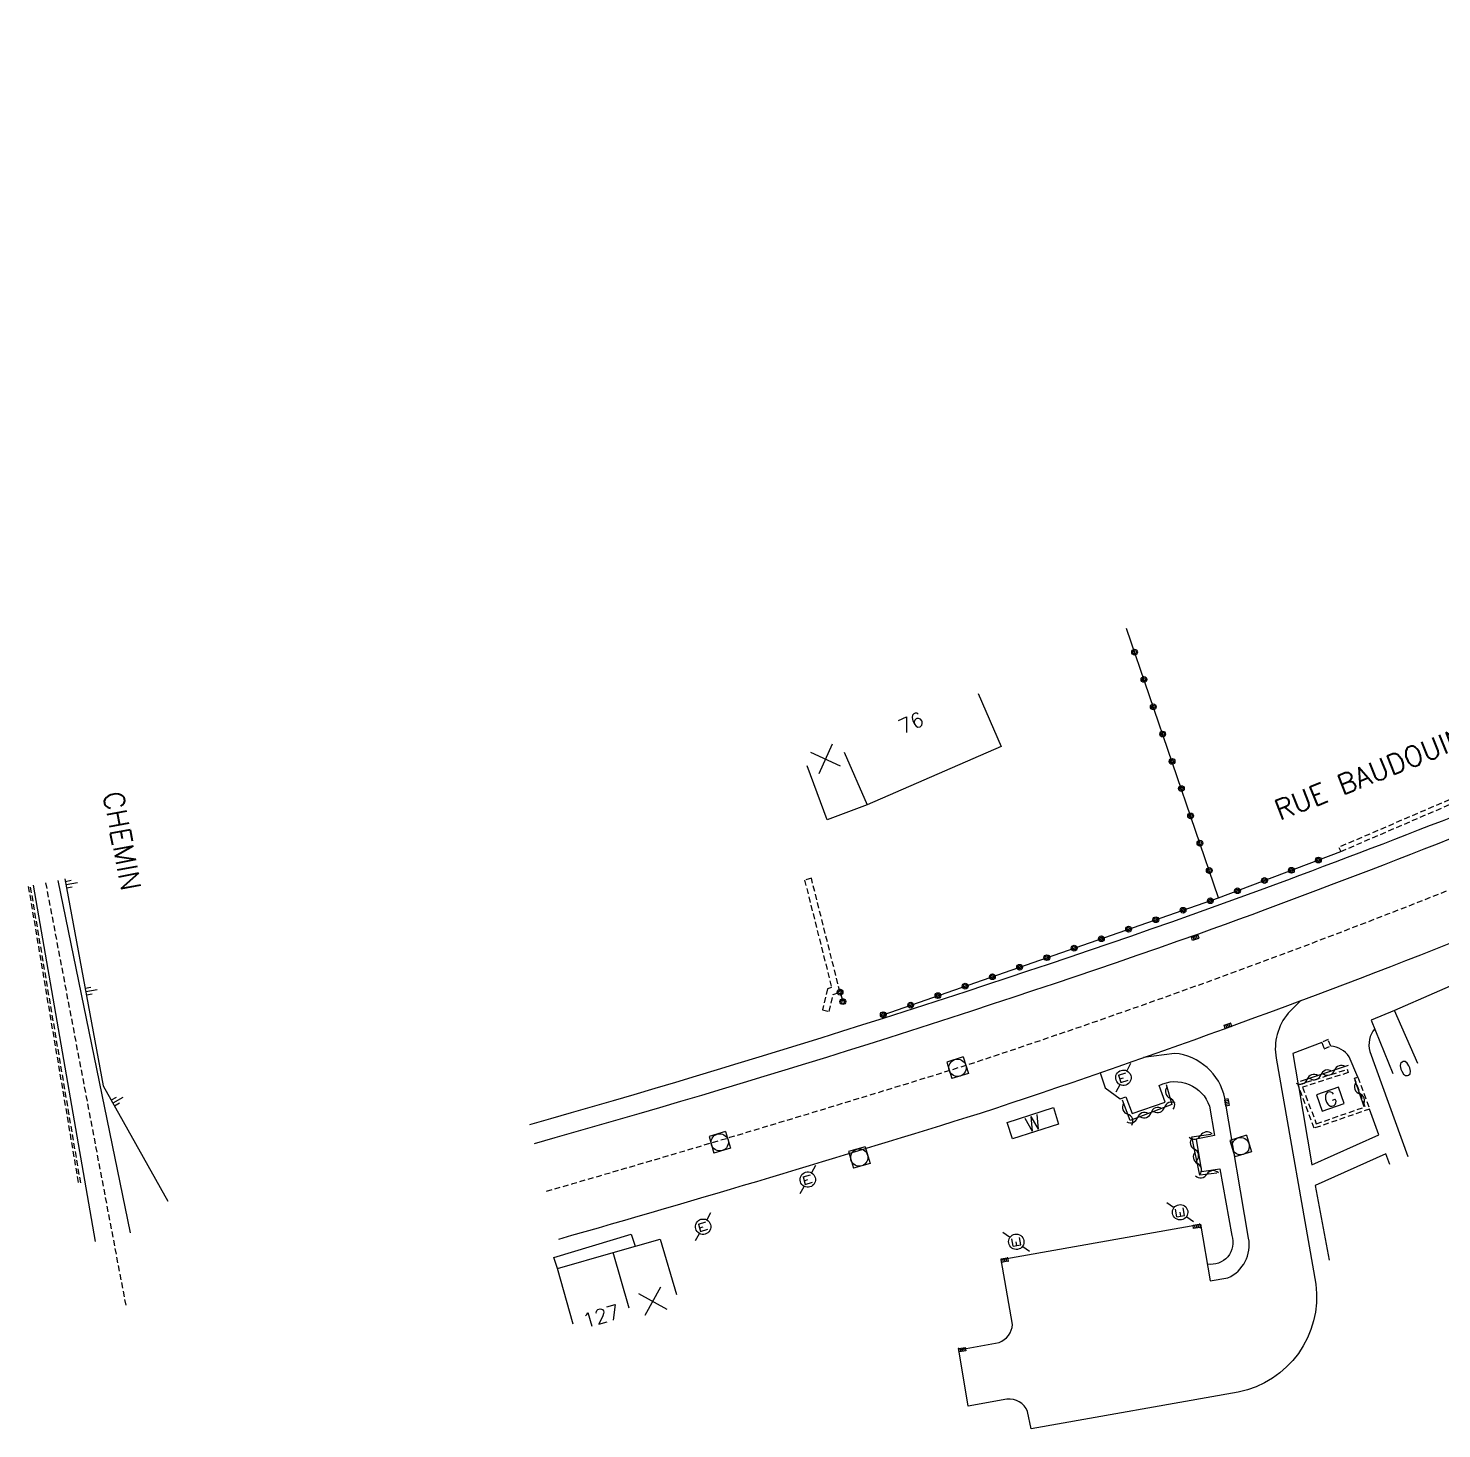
# Model space of a CAD drawing. Header units: millimetres. Extents: x 149999 to 151000, y 127000 to 128000.
# Drawn here: x 150230.3 to 150352.8, y 127230.5 to 127351.9 of the extents above; entities that cross this region are included whole.
import ezdxf
from ezdxf.enums import TextEntityAlignment as Align

# ---------------------------------------------------------------- set-up
doc = ezdxf.new("R2010")
doc.units = ezdxf.units.MM
doc.linetypes.add('DASHED', pattern=[0.75, 0.5, -0.25])
doc.layers.get('0').update_dxf_attribs({"linetype": 'CONTINUOUS'})
for name, color, linetype in [('W0001', 6, 'DASHED'), ('W0008', 7, 'CONTINUOUS'), ('W0100', 7, 'CONTINUOUS'), ('W0112', 1, 'DASHED'), ('W0211', 2, 'CONTINUOUS'), ('W0310', 3, 'CONTINUOUS'), ('W0322', 7, 'CONTINUOUS'), ('W0334', 7, 'CONTINUOUS'), ('W0400', 7, 'CONTINUOUS'), ('W0420', 7, 'CONTINUOUS'), ('W0471', 7, 'CONTINUOUS'), ('W0984', 7, 'CONTINUOUS'), ('W0989', 7, 'CONTINUOUS'), ('W0991', 7, 'CONTINUOUS'), ('W1102', 7, 'CONTINUOUS')]:
    doc.layers.add(name, color=color, linetype=linetype)
doc.styles.get("Standard").update_dxf_attribs({"font": 'romans.shx', "width": 0.85})

# ---------------------------------------------------------------- blocks, each defined once
blk = doc.blocks.new('T400')
for p, q in [((-0.15, 0.3), (0.15, 0.3)), ((-0.15, -0.25), (-0.15, 0.3)), ((-0.15, 0.15), (0.15, 0.15)), ((-0.15, 0), (0.15, 0)), ((0.15, 0.3), (0.15, -0.25)), ((-0.15, -0.15), (0.15, -0.15)), ((-0.15, -0.25), (-0.15, -0.3)), ((-0.15, -0.3), (0.15, -0.3)), ((0.15, -0.3), (0.15, -0.25))]:
    blk.add_line(p, q)
blk = doc.blocks.new('T420')
for p, q in [((0.75, 0.75), (-0.75, 0.75)), ((-0.75, 0.75), (-0.75, -0.75)), ((0.75, 0.75), (0.75, -0.75)), ((0.75, -0.75), (-0.75, -0.75))]:
    blk.add_line(p, q)
blk.add_ellipse((0, 0), major_axis=(-0.53, 0.53), ratio=1, start_param=3.926991, end_param=10.210176)
blk = doc.blocks.new('t322o')
at = {"color": 0, "linetype": 'Continuous'}
for radius in [0.25, 0.15]:
    blk.add_circle((0, 0), radius, dxfattribs=at)
blk = doc.blocks.new('t310o')
at = {"color": 0, "linetype": 'Continuous'}
for centre, start, end in [((-0.5, 0.38), 216.8699, 323.1304), ((0.5, -0.37), 36.8699, 143.1303)]:
    blk.add_arc(centre, 0.625, start, end, dxfattribs=at)
blk = doc.blocks.new('t211o')
at = {"color": 0, "linetype": 'Continuous'}
for p, q in [((-0.29, 0.5), (-0.29, 0)), ((0, 1), (0, 0)), ((0.29, 0.5), (0.29, 0))]:
    blk.add_line(p, q, dxfattribs=at)
blk = doc.blocks.new('T471')
for p, q in [((-0.333334, 0.333334), (-0.333334, -0.333334)), ((-0.333334, 0.333334), (0.333334, 0.333334)), ((-0.333334, 0), (0, 0)), ((0.500001, 0.500001), (1.000002, 1.000002)), ((-0.500001, -0.500001), (-1.000002, -1.000002)), ((-0.333334, -0.333334), (0.333334, -0.333334))]:
    blk.add_line(p, q)
blk.add_ellipse((0, 0), major_axis=(0.471405, 0.471405), ratio=1, start_param=5.4977871438, end_param=11.780972451)
blk = doc.blocks.new('t991o')
at = {"color": 0, "linetype": 'Continuous'}
for p, q in [((-1, 1), (1, -1)), ((-1, -1), (1, 1))]:
    blk.add_line(p, q, dxfattribs=at)

msp = doc.modelspace()

# ---------------------------------------------------------------- linework, layer by layer
at = {"layer": 'W0001', "flags": 128}
msp.add_lwpolyline([(150275.22, 127251.1, 0.004991), (150311.48, 127261.99, 0.015088), (150353.29, 127277.16, 0.00578), (150369.91, 127283.84), (150405.36, 127299.62), (150434, 127313.67), (150445.06, 127319.7, 0.011727), (150463.99, 127330.61), (150496.45, 127350.92), (150522.26, 127368.34), (150536.92, 127378.74), (150558.02, 127393.71), (150571.31, 127403.09), (150597.94, 127421.8), (150623.29, 127440.24), (150640.33, 127452.27), (150677.1, 127477.51), (150707.28, 127498.77), (150728.59, 127513.84), (150749.09, 127528.33), (150783.77, 127552.68, -0.057503), (150815.01, 127569.63)], format="xyb", dxfattribs=at)
msp.add_lwpolyline([(150231.83, 127277.82), (150238.77, 127241.23)], dxfattribs=at)
at = {"layer": 'W0008'}
for points in [[(150274.17, 127255.24, 0.016339), (150331.73, 127273.41, 0.012265), (150368.32, 127287.66), (150388.75, 127296.54, -0.032667), (150398.24, 127300.14), (150399.18, 127300.51, 0.017364), (150403.33, 127302.45, 0.368124), (150405.24, 127305.79), (150395.66, 127329.11), (150386.73, 127350.72)], [(150276.28, 127246.96, 0.006452), (150312.81, 127257.87, 0.015093), (150354.87, 127273.13, 0.012372), (150390.44, 127287.98), (150394.88, 127290.14, -0.021758), (150407.39, 127296.79, -0.176291), (150413.73, 127296.88, -0.157411), (150420.41, 127290.11), (150422.89, 127285.74), (150434.56, 127261.13), (150441.9, 127245.64)]]:
    msp.add_lwpolyline(points, format="xyb", dxfattribs=at)
for points in [[(150236.14, 127246.74), (150230.79, 127277.61)], [(150232.88, 127278.04), (150239.17, 127247.51)]]:
    msp.add_lwpolyline(points, dxfattribs=at)
at = {"layer": 'W0100'}
for points in [[(150312.61, 127294.23), (150314.62, 127289.65), (150303.01, 127284.57), (150299.54, 127283.27), (150297.79, 127287.96)], [(150396.09, 127278.97), (150394.07, 127283.54), (150391.02, 127282.2), (150389.82, 127284.93), (150381.36, 127281.2), (150370.56, 127276.44), (150366.7, 127274.72), (150355.57, 127269.77), (150348.69, 127266.75), (150346.67, 127265.93), (150348.54, 127261.29)], [(150277.54, 127239.59), (150276.17, 127244.4), (150280.99, 127245.78), (150285.07, 127246.96), (150286.47, 127242.16)]]:
    msp.add_lwpolyline(points, dxfattribs=at)
for points in [[(150341.94, 127259.46), (150342.43, 127258.05), (150344.33, 127258.7), (150343.84, 127260.12)], [(150319.57, 127256.92), (150315.59, 127255.64), (150315.14, 127257.06), (150319.13, 127258.35)]]:
    msp.add_lwpolyline(points, close=True, dxfattribs=at)
at = {"layer": 'W0112'}
for points in [[(150344.03, 127280.54), (150374.25, 127293.57), (150374.09, 127293.94), (150343.87, 127280.9)], [(150297.58, 127278.07), (150299.92, 127268.76), (150299.56, 127268.64), (150299.12, 127266.81), (150299.71, 127266.67), (150300.07, 127268.16), (150300.65, 127268.35), (150298.17, 127278.22)], [(150342.59, 127263.44), (150343.16, 127263.68), (150342.94, 127264.24), (150342.38, 127263.99)], [(150345.51, 127261), (150346.52, 127258.22), (150341.73, 127256.56), (150340.33, 127260.31), (150344.59, 127261.67), (150344.68, 127261.38), (150340.72, 127260.12), (150341.91, 127256.94), (150346.13, 127258.41), (150345.23, 127260.9)]]:
    msp.add_lwpolyline(points, close=True, dxfattribs=at)
for points in [[(150234.87, 127251.82), (150230.52, 127277.55)], [(150230.33, 127277.51), (150234.67, 127251.77)]]:
    msp.add_lwpolyline(points, dxfattribs=at)
at = {"layer": 'W0211'}
msp.add_lwpolyline([(150233.5, 127278.16), (150236.81, 127260.23), (150242.42, 127250.24)], dxfattribs=at)
at = {"layer": 'W0310'}
for points in [[(150344.67, 127261.99), (150340.51, 127260.6)], [(150345.24, 127260.74), (150346.03, 127258.44)], [(150328.9, 127260.36), (150329.4, 127258.61), (150325.79, 127257.23), (150325.12, 127258.98)], [(150333.28, 127252.68), (150331.83, 127252.5), (150331.13, 127255.82), (150332.77, 127256.04)]]:
    msp.add_lwpolyline(points, dxfattribs=at)
at = {"layer": 'W0322'}
for points in [[(150333.45, 127276.52), (150325.47, 127299.86)], [(150304.4, 127266.4), (150333.45, 127276.52), (150344.03, 127280.54)], [(150300.65, 127268.35), (150300.89, 127267.53)]]:
    msp.add_lwpolyline(points, dxfattribs=at)
at = {"layer": 'W0334'}
for points in [[(150375.56, 127294.06), (150376.1, 127292.86), (150364.05, 127287.69, -0.01083), (150331.14, 127275.04, -0.015291), (150273.75, 127256.85, -0.016218)], [(150340.57, 127267.62), (150339.48, 127266.53, 0.221308), (150338.43, 127262.62), (150341.86, 127243.06, -0.394564), (150335.15, 127233.69), (150317.21, 127230.52), (150316.9, 127232.03, 0.336221), (150315.11, 127233.08), (150311.75, 127232.49), (150310.94, 127237.37), (150314.43, 127237.99, 0.290057), (150315.6, 127239.56), (150314.62, 127245.18), (150331.87, 127248.24), (150332.72, 127243.33), (150334.25, 127243.6, 0.346845), (150336.05, 127247.04), (150334, 127259.16, 0.325441), (150329.62, 127263.05), (150326.94, 127262.68)], [(150346.97, 127265.18, 0.246687), (150346.55, 127263.22), (150349.84, 127254.11)], [(150323.2, 127261.37), (150323.62, 127260.05), (150324.91, 127259.11), (150325.42, 127259.28), (150325.95, 127257.84), (150328.83, 127258.82), (150328.3, 127260.27, -0.454571), (150332.65, 127258.48), (150333.09, 127255.92), (150331.5, 127255.62), (150331.97, 127252.8), (150333.56, 127253.05), (150334.58, 127247.28, -0.574608), (150332.47, 127244.79)]]:
    msp.add_lwpolyline(points, format="xyb", dxfattribs=at)
for points in [[(150342.38, 127263.99), (150339.88, 127263.03), (150340.34, 127260.32)], [(150340.36, 127260.23), (150341.53, 127253.4), (150347.33, 127255.99), (150346.52, 127258.22)], [(150348.27, 127253.41), (150347.93, 127254.35), (150341.82, 127251.6), (150343.01, 127245.12)], [(150276.17, 127244.4), (150275.85, 127245.37), (150282.57, 127247.38), (150282.9, 127246.33)]]:
    msp.add_lwpolyline(points, dxfattribs=at)
at = {"layer": 'W0334', "flags": 128}
msp.add_lwpolyline([(150345.51, 127261), (150344.76, 127262.76, 0.215412), (150343.16, 127263.68)], format="xyb", dxfattribs=at)
at = {"layer": 'W1102'}
for p, q in [((150301, 127289.16), (150303.01, 127284.57)), ((150350.71, 127262.17), (150348.69, 127266.75)), ((150282.37, 127240.97), (150280.99, 127245.78))]:
    msp.add_line(p, q, dxfattribs=at)

# ---------------------------------------------------------------- block references
at = {"layer": 'W0211'}
for p, rotation in [((150233.6, 127277.64), 280.468276622442), ((150235.31, 127268.38), 280.468276622442), ((150237.65, 127258.73), 299.308981728044)]:
    msp.add_blockref('t211o', p, dxfattribs=dict(at, rotation=rotation))
at = {"layer": 'W0310'}
for p, rotation in [((150342.3, 127261.19), 198.459348834512), ((150343.48, 127261.59), 198.459348834512), ((150341.11, 127260.8), 198.459348834512), ((150345.65, 127259.55), 289.115382176411), ((150329.24, 127259.16), 285.876838513681), ((150325.58, 127257.77), 110.980075968833), ((150326.42, 127257.48), 200.953004508694), ((150327.59, 127257.92), 200.953004508694), ((150328.75, 127258.37), 200.953004508694), ((150331.89, 127255.92), 7.570127542693092), ((150331.36, 127254.74), 101.817911587043), ((150331.61, 127253.52), 101.817911587043), ((150332.44, 127252.58), 187.169779047659)]:
    msp.add_blockref('t310o', p, dxfattribs=dict(at, rotation=rotation))
at = {"layer": 'W0322'}
for p, rotation in [((150326.17, 127297.81), 108.876884367266), ((150326.98, 127295.45), 108.876884367266), ((150327.79, 127293.08), 108.876884367266), ((150328.6, 127290.72), 108.876884367266), ((150329.41, 127288.35), 108.876884367266), ((150330.22, 127285.99), 108.876884367266), ((150331.02, 127283.62), 108.876884367266), ((150331.83, 127281.26), 108.876884367266), ((150342.09, 127279.8), 20.7635365768717), ((150332.64, 127278.89), 108.876884367266), ((150339.75, 127278.91), 20.7635365768717), ((150337.42, 127278.03), 20.7635365768717), ((150332.73, 127276.27), 19.2153101824528), ((150335.08, 127277.14), 20.7635365768717), ((150330.37, 127275.45), 19.2153101824528), ((150325.65, 127273.81), 19.2153101824528), ((150328.01, 127274.63), 19.2153101824528), ((150323.29, 127272.98), 19.2153101824528), ((150318.57, 127271.34), 19.2153101824528), ((150320.93, 127272.16), 19.2153101824528), ((150316.21, 127270.51), 19.2153101824528), ((150311.49, 127268.87), 19.2153101824528), ((150313.85, 127269.69), 19.2153101824528), ((150300.65, 127268.35), 286.035596409947), ((150300.89, 127267.53), 286.035596409947), ((150309.13, 127268.05), 19.2153101824528), ((150304.4, 127266.4), 19.2153101824528), ((150306.77, 127267.22), 19.2153101824528)]:
    msp.add_blockref('t322o', p, dxfattribs=dict(at, rotation=rotation))
at = {"layer": 'W0400'}
for p, rotation in [((150331.42, 127273.07), 109.1198840504797), ((150334.25, 127265.45), 109.1198840504797), ((150334.17, 127258.79), 189.5848378554799), ((150331.55, 127248.06), 99.58483785547992), ((150314.92, 127245.14), 99.85229904343359), ((150311.22, 127237.37), 279.926080109509)]:
    msp.add_blockref('T400', p, dxfattribs=dict(at, rotation=rotation))
at = {"layer": 'W0420'}
for p, rotation in [((150310.83, 127261.8), 17.1756838173794), ((150290.23, 127255.34), 16.2187793382461), ((150335.36, 127255.01), 17.1756838173794), ((150302.32, 127254.03), 16.2187793382461)]:
    msp.add_blockref('T420', p, dxfattribs=dict(at, rotation=rotation))
at = {"layer": 'W0471'}
for p, rotation in [((150325.2, 127260.94), 17.8279074646845), ((150297.86, 127252.11), 16.2187793382461), ((150330.11, 127249.28), 99.85229904343359), ((150288.79, 127248.03), 16.2187793382461), ((150315.92, 127246.72), 99.85229904343359)]:
    msp.add_blockref('T471', p, dxfattribs=dict(at, rotation=rotation))
at = {"layer": 'W0991'}
for p, rotation in [((150299.39, 127288.56), 290.4457636565314), ((150284.42, 127241.56), 286.2180539458364)]:
    msp.add_blockref('t991o', p, dxfattribs=dict(at, rotation=rotation))

# ---------------------------------------------------------------- texts
at = {"layer": 'W0984'}
for s, rotation, p in [('G', 19.0685, (150343.13, 127259.08)), ('W', 17.3069, (150317.36, 127256.99))]:
    msp.add_text(s, height=1.25, rotation=rotation, dxfattribs=at).set_placement(p, align=Align.MIDDLE)
at = {"layer": 'W0989'}
for s, rotation, p in [('RUE BAUDOUIN 1ER', 21.8919, (150349.2, 127288.36)), ('CHEMIN', 280.7387, (150238.45, 127281.44))]:
    msp.add_text(s, height=1.75, rotation=rotation, dxfattribs=at).set_placement(p, align=Align.MIDDLE)
at = {"layer": 'W0991'}
for s, rotation, p in [('76', 23.6112, (150306.81, 127291.69)), ('0', 22.0368, (150349.62, 127261.73)), ('127', 15.9524, (150279.95, 127240.28))]:
    msp.add_text(s, height=1.25, rotation=rotation, dxfattribs=at).set_placement(p, align=Align.MIDDLE)

doc.saveas('drawing.dxf')
